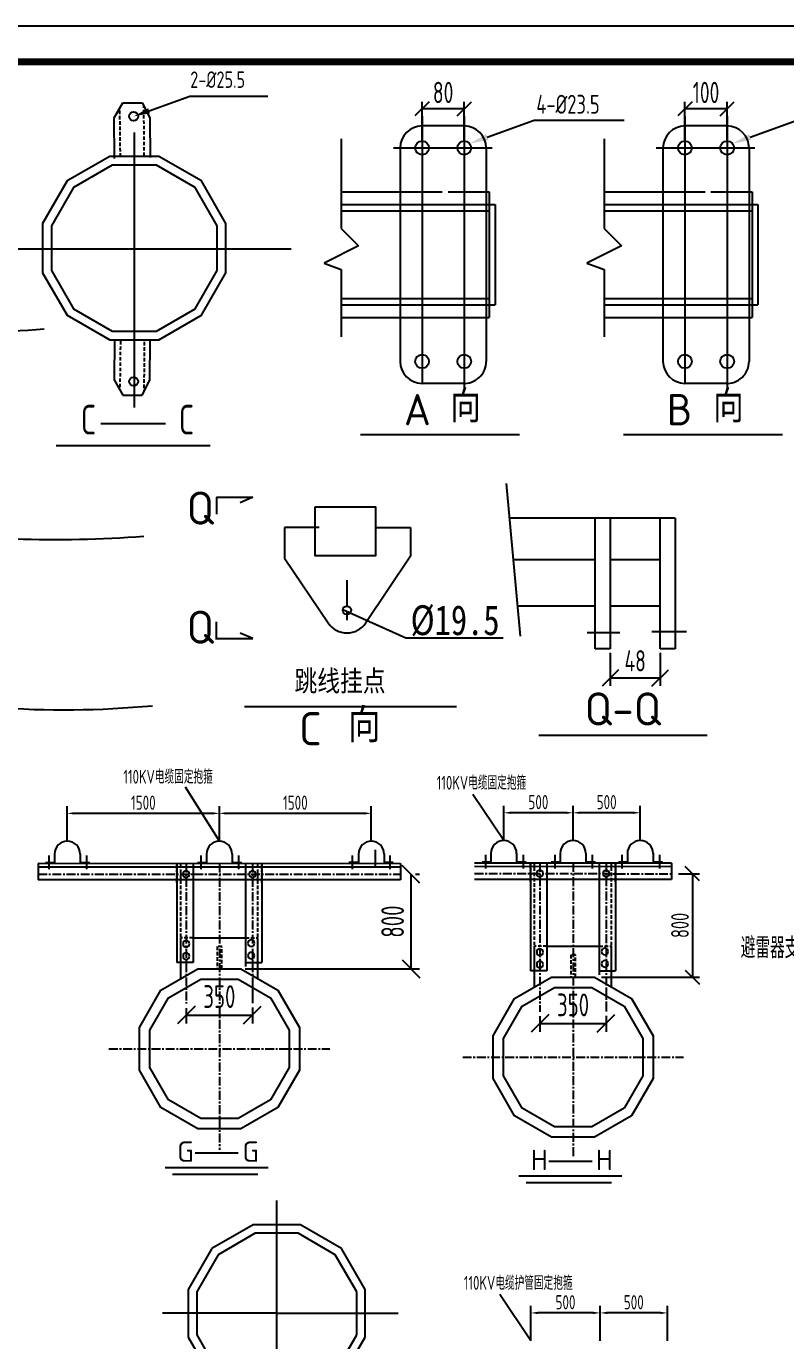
# Model space of a CAD drawing. Header units: inches. Extents: x -4449 to -2355, y -113 to 192.
# Drawn here: x -3551.4 to -3444.4, y 2 to 187.1 of the extents above; entities that cross this region are included whole.
import ezdxf
from ezdxf.enums import TextEntityAlignment as Align

# ---------------------------------------------------------------- set-up
doc = ezdxf.new("R2010")
doc.units = ezdxf.units.IN
doc.header["$MEASUREMENT"] = 0
for name, pattern in [('ACAD_ISO02W100', [15, 12, -3]), ('CENTER', [2, 1.25, -0.25, 0.25, -0.25]), ('DASHED', [0.75, 0.5, -0.25])]:
    doc.linetypes.add(name, pattern=pattern)
for name, color, linetype in [('1', 7, 'Continuous'), ('2', 1, 'CENTER'), ('3', 3, 'Continuous'), ('4', 5, 'DASHED'), ('CENTER', 1, 'CENTER'), ('DASHED', 6, 'DASHED'), ('DIM', 3, 'Continuous'), ('DRAW', 7, 'Continuous'), ('DRAW-XI', 4, 'Continuous'), ('ENT', 7, 'Continuous'), ('图框', 7, 'Continuous'), ('图签层', 7, 'Continuous'), ('尺寸标注线层', 1, 'Continuous'), ('表格层', 3, 'Continuous')]:
    doc.layers.add(name, color=color, linetype=linetype)
doc.styles.add('ACC', font='SIMPLEX', dxfattribs={"bigfont": 'ACC.SHX'})
doc.styles.add('FST', font='')
doc.styles.get("Standard").update_dxf_attribs({"font": 'tssdeng.shx', "width": 0.7, "bigfont": 'hztxt.shx'})
doc.styles.get('FST').set_extended_font_data('SimSun')
doc.dimstyles.new('dimAngleStyle', dxfattribs={"dimtxt": 2, "dimasz": 1, "dimexe": 1, "dimexo": 0, "dimgap": 0.5, "dimtad": 1, "dimdec": 4, "dimzin": 0, "dimdsep": 46, "dimtxsty": 'Standard', "dimcen": 0.09, "dimazin": 0, "dimtfac": 1, "dimtdec": 1, "dimtix": 1, "dimtmove": 0, "dimatfit": 3, "dimfxl": 1, "dimtolj": 1, "dimtzin": 0, "dimarcsym": 0})
doc.dimstyles.new('STANDARD$0', dxfattribs={"dimtxt": 2.5, "dimasz": 2, "dimexe": 1, "dimexo": 1, "dimgap": 0.5, "dimtad": 1, "dimdec": 0, "dimlfac": 100, "dimzin": 10, "dimdsep": 46, "dimlunit": 6, "dimtxsty": 'Standard', "dimblk1": 'OBLIQUE', "dimblk2": 'OBLIQUE', "dimsah": 1, "dimcen": 2.5, "dimclrd": 6, "dimclre": 6, "dimclrt": 2, "dimadec": 0, "dimazin": 0, "dimtfac": 1, "dimtdec": 0, "dimtofl": 0, "dimtmove": 0, "dimatfit": 3, "dimldrblk": 'OBLIQUE', "dimfxl": 1, "dimtolj": 1, "dimtzin": 10, "dimarcsym": 0})

# ---------------------------------------------------------------- blocks, each defined once
blk = doc.blocks.new('_OBLIQUE')
at = {"color": 0, "linetype": 'ByBlock'}
blk.add_line((-0.5, -0.5), (0.5, 0.5), dxfattribs=at)
blk = doc.blocks.new('*D43')
at = {"layer": 'Defpoints', "color": 0}
for p in [(-3458.55, 175.45), (-3458.55, 169.93), (-3452.61, 169.93)]:
    blk.add_point(p, dxfattribs=at)
at = {"layer": '表格层', "color": 6, "lineweight": -2}
for p, q in [((-3458.55, 170.93), (-3458.55, 176.45)), ((-3452.61, 170.93), (-3452.61, 176.45)), ((-3452.61, 175.45), (-3458.55, 175.45))]:
    blk.add_line(p, q, dxfattribs=at)
at = {"layer": '表格层', "color": 6, "lineweight": -2, "xscale": 2, "yscale": 2, "zscale": 2, "rotation": 180}
blk.add_blockref('_OBLIQUE', (-3458.55, 175.45), dxfattribs=at)
at = {"layer": '表格层', "color": 6, "lineweight": -2, "xscale": 2, "yscale": 2, "zscale": 2}
blk.add_blockref('_OBLIQUE', (-3452.61, 175.45), dxfattribs=at)
at = {"layer": '表格层', "color": 2, "insert": (-3455.58, 177.75), "char_height": 3, "attachment_point": 5}
blk.add_mtext('\\A1;100', dxfattribs=at)
blk = doc.blocks.new('*D44')
at = {"layer": 'Defpoints', "color": 0}
for p in [(-3495.59, 175.45), (-3495.59, 169.93), (-3489.64, 169.93)]:
    blk.add_point(p, dxfattribs=at)
at = {"layer": '表格层', "color": 6, "lineweight": -2}
for p, q in [((-3495.59, 170.93), (-3495.59, 176.45)), ((-3489.64, 170.93), (-3489.64, 176.45)), ((-3489.64, 175.45), (-3495.59, 175.45))]:
    blk.add_line(p, q, dxfattribs=at)
at = {"layer": '表格层', "color": 6, "lineweight": -2, "xscale": 2, "yscale": 2, "zscale": 2, "rotation": 180}
blk.add_blockref('_OBLIQUE', (-3495.59, 175.45), dxfattribs=at)
at = {"layer": '表格层', "color": 6, "lineweight": -2, "xscale": 2, "yscale": 2, "zscale": 2}
blk.add_blockref('_OBLIQUE', (-3489.64, 175.45), dxfattribs=at)
at = {"layer": '表格层', "color": 2, "insert": (-3492.62, 177.75), "char_height": 3, "attachment_point": 5}
blk.add_mtext('\\A1;80', dxfattribs=at)
blk = doc.blocks.new('*D52')
at = {"layer": 'Defpoints', "color": 0}
for p in [(-3497.14, 67.66), (-3497.14, 67.66), (-3521.13, 54.35)]:
    blk.add_point(p, dxfattribs=at)
at = {"layer": 'DRAW', "color": 6, "lineweight": -2}
for p, q in [((-3497.14, 54.35), (-3497.14, 67.66)), ((-3496.51, 67.66), (-3495.94, 67.66)), ((-3520.51, 54.35), (-3495.94, 54.35))]:
    blk.add_line(p, q, dxfattribs=at)
at = {"layer": 'DRAW', "color": 6, "lineweight": -2, "xscale": 2.5, "yscale": 2.5, "zscale": 2.5}
for p, rotation in [((-3497.14, 67.66), 90), ((-3497.14, 54.35), 270)]:
    blk.add_blockref('_OBLIQUE', p, dxfattribs=dict(at, rotation=rotation))
at = {"layer": 'DRAW', "color": 2, "insert": (-3499.74, 61), "char_height": 3.2, "attachment_point": 5, "rotation": 90}
blk.add_mtext('\\A1;800', dxfattribs=at)
blk = doc.blocks.new('*D53')
at = {"layer": 'Defpoints', "color": 0}
for p in [(-3524.15, 76.24), (-3524.15, 72.33), (-3502.74, 72.33)]:
    blk.add_point(p, dxfattribs=at)
at = {"layer": 'DRAW', "color": 0, "lineweight": -2}
for p, q in [((-3524.15, 72.33), (-3524.15, 77.24)), ((-3503.74, 76.24), (-3523.15, 76.24)), ((-3502.74, 72.33), (-3502.74, 77.24))]:
    blk.add_line(p, q, dxfattribs=at)
at = {"layer": 'DRAW', "color": 0}
for points in [[(-3523.15, 76.41), (-3523.15, 76.07), (-3524.15, 76.24)], [(-3503.74, 76.41), (-3503.74, 76.07), (-3502.74, 76.24)]]:
    blk.add_solid(points, dxfattribs=at)
at = {"layer": 'DRAW', "color": 0, "insert": (-3513.44, 77.74), "char_height": 2, "attachment_point": 5}
blk.add_mtext('\\A1;1500', dxfattribs=at)
blk = doc.blocks.new('*D54')
at = {"layer": 'Defpoints', "color": 0}
for p in [(-3528.81, 49.45), (-3519.49, 49.52), (-3519.49, 47.84)]:
    blk.add_point(p, dxfattribs=at)
at = {"layer": 'DRAW', "color": 6, "lineweight": -2}
for p, q in [((-3528.81, 48.82), (-3528.81, 46.64)), ((-3519.49, 48.89), (-3519.49, 46.64)), ((-3528.81, 47.84), (-3519.49, 47.84))]:
    blk.add_line(p, q, dxfattribs=at)
at = {"layer": 'DRAW', "color": 6, "lineweight": -2, "xscale": 2.5, "yscale": 2.5, "zscale": 2.5, "rotation": 180}
blk.add_blockref('_OBLIQUE', (-3528.81, 47.84), dxfattribs=at)
at = {"layer": 'DRAW', "color": 6, "lineweight": -2, "xscale": 2.5, "yscale": 2.5, "zscale": 2.5}
blk.add_blockref('_OBLIQUE', (-3519.49, 47.84), dxfattribs=at)
at = {"layer": 'DRAW', "color": 2, "insert": (-3524.15, 50.44), "char_height": 3.2, "attachment_point": 5}
blk.add_mtext('\\A1;350', dxfattribs=at)
blk = doc.blocks.new('*D55')
at = {"layer": 'Defpoints', "color": 0}
for p in [(-3545.57, 76.24), (-3545.57, 72.33), (-3524.15, 72.33)]:
    blk.add_point(p, dxfattribs=at)
at = {"layer": 'DRAW', "color": 0, "lineweight": -2}
for p, q in [((-3545.57, 72.33), (-3545.57, 77.24)), ((-3525.15, 76.24), (-3544.57, 76.24)), ((-3524.15, 72.33), (-3524.15, 77.24))]:
    blk.add_line(p, q, dxfattribs=at)
at = {"layer": 'DRAW', "color": 0}
for points in [[(-3544.57, 76.41), (-3544.57, 76.07), (-3545.57, 76.24)], [(-3525.15, 76.41), (-3525.15, 76.07), (-3524.15, 76.24)]]:
    blk.add_solid(points, dxfattribs=at)
at = {"layer": 'DRAW', "color": 0, "insert": (-3534.86, 77.74), "char_height": 2, "attachment_point": 5}
blk.add_mtext('\\A1;1500', dxfattribs=at)
blk = doc.blocks.new('*D56')
at = {"layer": 'Defpoints', "color": 0}
for p in [(-3474.32, 76.32), (-3474.32, 72.41), (-3464.85, 72.41)]:
    blk.add_point(p, dxfattribs=at)
at = {"layer": 'DRAW', "color": 0, "lineweight": -2}
for p, q in [((-3474.32, 72.41), (-3474.32, 77.32)), ((-3465.85, 76.32), (-3473.32, 76.32)), ((-3464.85, 72.41), (-3464.85, 77.32))]:
    blk.add_line(p, q, dxfattribs=at)
at = {"layer": 'DRAW', "color": 0}
for points in [[(-3473.32, 76.49), (-3473.32, 76.16), (-3474.32, 76.32)], [(-3465.85, 76.49), (-3465.85, 76.16), (-3464.85, 76.32)]]:
    blk.add_solid(points, dxfattribs=at)
at = {"layer": 'DRAW', "color": 0, "insert": (-3469.58, 77.82), "char_height": 2, "attachment_point": 5}
blk.add_mtext('\\A1;500', dxfattribs=at)
blk = doc.blocks.new('*D57')
at = {"layer": 'Defpoints', "color": 0}
for p in [(-3478.98, 48.28), (-3469.66, 48.35), (-3469.66, 46.67)]:
    blk.add_point(p, dxfattribs=at)
at = {"layer": 'DRAW', "color": 6, "lineweight": -2}
for p, q in [((-3478.98, 47.66), (-3478.98, 45.47)), ((-3478.98, 46.67), (-3469.66, 46.67)), ((-3469.66, 47.72), (-3469.66, 45.47))]:
    blk.add_line(p, q, dxfattribs=at)
at = {"layer": 'DRAW', "color": 6, "lineweight": -2, "xscale": 2.5, "yscale": 2.5, "zscale": 2.5, "rotation": 180}
blk.add_blockref('_OBLIQUE', (-3478.98, 46.67), dxfattribs=at)
at = {"layer": 'DRAW', "color": 6, "lineweight": -2, "xscale": 2.5, "yscale": 2.5, "zscale": 2.5}
blk.add_blockref('_OBLIQUE', (-3469.66, 46.67), dxfattribs=at)
at = {"layer": 'DRAW', "color": 2, "insert": (-3474.32, 49.27), "char_height": 3.2, "attachment_point": 5}
blk.add_mtext('\\A1;350', dxfattribs=at)
blk = doc.blocks.new('*D58')
at = {"layer": 'Defpoints', "color": 0}
for p in [(-3484.08, 76.32), (-3484.08, 72.41), (-3474.32, 72.41)]:
    blk.add_point(p, dxfattribs=at)
at = {"layer": 'DRAW', "color": 0, "lineweight": -2}
for p, q in [((-3484.08, 72.41), (-3484.08, 77.32)), ((-3475.32, 76.32), (-3483.08, 76.32)), ((-3474.32, 72.41), (-3474.32, 77.32))]:
    blk.add_line(p, q, dxfattribs=at)
at = {"layer": 'DRAW', "color": 0}
for points in [[(-3483.08, 76.49), (-3483.08, 76.16), (-3484.08, 76.32)], [(-3475.32, 76.49), (-3475.32, 76.16), (-3474.32, 76.32)]]:
    blk.add_solid(points, dxfattribs=at)
at = {"layer": 'DRAW', "color": 0, "insert": (-3479.2, 77.82), "char_height": 2, "attachment_point": 5}
blk.add_mtext('\\A1;500', dxfattribs=at)
blk = doc.blocks.new('*D59')
at = {"layer": 'Defpoints', "color": 0}
for p in [(-3460.45, 67.74), (-3471.3, 53.18), (-3457.5, 53.18)]:
    blk.add_point(p, dxfattribs=at)
at = {"layer": 'DRAW', "color": 6, "lineweight": -2}
for p, q in [((-3459.45, 67.74), (-3456.5, 67.74)), ((-3470.3, 53.18), (-3456.5, 53.18))]:
    blk.add_line(p, q, dxfattribs=at)
at = {"layer": 'DRAW', "color": 6, "linetype": 'ByBlock', "lineweight": -2}
blk.add_line((-3457.5, 67.74), (-3457.5, 53.18), dxfattribs=at)
at = {"layer": 'DRAW', "color": 6, "lineweight": -2, "xscale": 2, "yscale": 2, "zscale": 2}
for p, rotation in [((-3457.5, 67.74), 90), ((-3457.5, 53.18), 270)]:
    blk.add_blockref('_OBLIQUE', p, dxfattribs=dict(at, rotation=rotation))
at = {"layer": 'DRAW', "color": 2, "insert": (-3459.25, 60.46), "char_height": 2.5, "attachment_point": 5, "rotation": 90}
blk.add_mtext('\\A1;800', dxfattribs=at)
blk = doc.blocks.new('*D60')
at = {"layer": 'Defpoints', "color": 0}
for p in [(-3470.5, 5.9), (-3470.5, 1.99), (-3461.03, 1.99)]:
    blk.add_point(p, dxfattribs=at)
at = {"layer": 'DRAW', "color": 0, "lineweight": -2}
for p, q in [((-3470.5, 1.99), (-3470.5, 6.9)), ((-3462.03, 5.9), (-3469.5, 5.9)), ((-3461.03, 1.99), (-3461.03, 6.9))]:
    blk.add_line(p, q, dxfattribs=at)
at = {"layer": 'DRAW', "color": 0}
for points in [[(-3469.5, 6.07), (-3469.5, 5.73), (-3470.5, 5.9)], [(-3462.03, 6.07), (-3462.03, 5.73), (-3461.03, 5.9)]]:
    blk.add_solid(points, dxfattribs=at)
at = {"layer": 'DRAW', "color": 0, "insert": (-3465.76, 7.4), "char_height": 2, "attachment_point": 5}
blk.add_mtext('\\A1;500', dxfattribs=at)
blk = doc.blocks.new('*D62')
at = {"layer": 'Defpoints', "color": 0}
for p in [(-3480.26, 5.9), (-3480.26, 1.99), (-3470.5, 1.99)]:
    blk.add_point(p, dxfattribs=at)
at = {"layer": 'DRAW', "color": 0, "lineweight": -2}
for p, q in [((-3480.26, 1.99), (-3480.26, 6.9)), ((-3471.5, 5.9), (-3479.26, 5.9)), ((-3470.5, 1.99), (-3470.5, 6.9))]:
    blk.add_line(p, q, dxfattribs=at)
at = {"layer": 'DRAW', "color": 0}
for points in [[(-3479.26, 6.07), (-3479.26, 5.73), (-3480.26, 5.9)], [(-3471.5, 6.07), (-3471.5, 5.73), (-3470.5, 5.9)]]:
    blk.add_solid(points, dxfattribs=at)
at = {"layer": 'DRAW', "color": 0, "insert": (-3475.38, 7.4), "char_height": 2, "attachment_point": 5}
blk.add_mtext('\\A1;500', dxfattribs=at)

msp = doc.modelspace()

# ---------------------------------------------------------------- linework, layer by layer
at = {"linetype": 'Continuous'}
msp.add_line((-3520.6123004, 91.2693614), (-3490.7374029, 91.2693614), dxfattribs=at)
at = {"color": 3}
for points in [[(-3527.1714173, 31.8062068), (-3532.4026042, 34.826434), (-3535.4228314, 40.0576209), (-3535.4228314, 46.0980752), (-3532.4026042, 51.3292622), (-3527.1714173, 54.3494894), (-3521.1309629, 54.3494894), (-3515.899776, 51.3292622), (-3512.8795488, 46.0980752), (-3512.8795488, 40.0576209), (-3515.899776, 34.826434), (-3521.1309629, 31.8062068)], [(-3526.7811863, 33.2625688), (-3531.3364732, 35.892565), (-3533.9664694, 40.4478519), (-3533.9664694, 45.7078442), (-3531.3364732, 50.2631312), (-3526.7811863, 52.8931273), (-3521.521194, 52.8931273), (-3516.965907, 50.2631312), (-3514.3359109, 45.7078442), (-3514.3359109, 40.4478519), (-3516.965907, 35.892565), (-3521.521194, 33.2625688)], [(-3477.3380602, 30.6368322), (-3482.5692472, 33.6570594), (-3485.5894744, 38.8882463), (-3485.5894744, 44.9287007), (-3482.5692472, 50.1598876), (-3477.3380602, 53.1801148), (-3471.2976059, 53.1801148), (-3466.066419, 50.1598876), (-3463.0461918, 44.9287007), (-3463.0461918, 38.8882463), (-3466.066419, 33.6570594), (-3471.2976059, 30.6368322)], [(-3476.9478292, 32.0931942), (-3481.5031162, 34.7231904), (-3484.1331123, 39.2784773), (-3484.1331123, 44.5384696), (-3481.5031162, 49.0937566), (-3476.9478292, 51.7237527), (-3471.6878369, 51.7237527), (-3467.13255, 49.0937566), (-3464.5025538, 44.5384696), (-3464.5025538, 39.2784773), (-3467.13255, 34.7231904), (-3471.6878369, 32.0931942)]]:
    msp.add_lwpolyline(points, close=True, dxfattribs=at)
at = {"layer": '1'}
for p, q in [((-3538.9507179, 174.1596503), (-3537.7479653, 176.2939878)), ((-3537.7479653, 176.2939878), (-3535.0299497, 176.3019608)), ((-3535.0299497, 176.3019608), (-3533.9328424, 174.1743697)), ((-3538.931584, 168.4560399), (-3538.9507179, 174.1596503)), ((-3533.9328424, 174.1743697), (-3533.914102, 168.5880584)), ((-3538.931584, 142.9692136), (-3538.9507179, 137.2656032)), ((-3533.9328424, 137.2508838), (-3533.914102, 142.8371951)), ((-3538.9507179, 137.2656032), (-3537.7479653, 135.1312657)), ((-3535.0299497, 135.1232927), (-3533.9328424, 137.2508838)), ((-3537.7479653, 135.1312657), (-3535.0299497, 135.1232927))]:
    msp.add_line(p, q, dxfattribs=at)
for centre in [(-3536.233316, 174.3768402), (-3536.233316, 137.0484132)]:
    msp.add_circle(centre, 0.6272368, dxfattribs=at)
at = {"layer": '2'}
for p, q in [((-3528.8108944, 69.1512581), (-3528.8108944, 49.4497241)), ((-3524.1511901, 69.1496629), (-3524.1511901, 28.8831324)), ((-3519.4914858, 69.1480676), (-3519.4914858, 49.5168732)), ((-3478.9775374, 69.2385069), (-3478.9775374, 48.2803495)), ((-3474.3178331, 69.2362414), (-3474.3178331, 27.7137578)), ((-3469.6581288, 69.233976), (-3469.6581288, 48.3474987)), ((-3549.6782263, 67.6765851), (-3498.6241539, 67.6552838)), ((-3488.1899762, 67.7563058), (-3460.4456911, 67.7447301)), ((-3519.4914858, 52.8799124), (-3519.4914858, 49.5017451)), ((-3469.6581288, 51.7105378), (-3469.6581288, 48.3323706)), ((-3539.6990552, 43.0778481), (-3508.603325, 43.0778481)), ((-3489.8656982, 41.9084735), (-3458.7699679, 41.9084735))]:
    msp.add_line(p, q, dxfattribs=at)
at = {"layer": '4'}
for p, q in [((-3534.7512385, 168.8097385), (-3534.7740645, 175.8456557)), ((-3538.0900506, 168.684176), (-3538.1630535, 175.2466755)), ((-3538.0900506, 142.7410775), (-3538.1630535, 136.178578)), ((-3534.7512385, 142.615515), (-3534.7740645, 135.5795978))]:
    msp.add_line(p, q, dxfattribs=at)
at = {"layer": 'CENTER', "color": 1, "ltscale": 4}
for p, q in [((-3486.6656676, 70.3893487), (-3486.6656676, 68.4917514)), ((-3486.6656676, 70.3766063), (-3486.6656676, 68.479009)), ((-3481.3637221, 70.3893487), (-3481.3637221, 68.4917514)), ((-3481.3637221, 70.3766063), (-3481.3637221, 68.479009)), ((-3476.9062579, 70.3893487), (-3476.9062579, 68.4917514)), ((-3476.9062579, 70.3766063), (-3476.9062579, 68.479009)), ((-3471.6043123, 70.3893487), (-3471.6043123, 68.4917514)), ((-3471.6043123, 70.3766063), (-3471.6043123, 68.479009)), ((-3467.4375391, 70.3893487), (-3467.4375391, 68.4917514)), ((-3467.4375391, 70.3766063), (-3467.4375391, 68.479009)), ((-3462.1355935, 70.3893487), (-3462.1355935, 68.4917514)), ((-3462.1355935, 70.3766063), (-3462.1355935, 68.479009)), ((-3548.1539177, 70.3047652), (-3548.1539177, 68.4071679)), ((-3548.1539177, 70.2920228), (-3548.1539177, 68.3944255)), ((-3542.8519722, 70.3047652), (-3542.8519722, 68.4071679)), ((-3542.8519722, 70.2920228), (-3542.8519722, 68.3944255)), ((-3526.7396149, 70.3047652), (-3526.7396149, 68.4071679)), ((-3526.7396149, 70.2920228), (-3526.7396149, 68.3944255)), ((-3521.4376694, 70.3047652), (-3521.4376694, 68.4071679)), ((-3521.4376694, 70.2920228), (-3521.4376694, 68.3944255)), ((-3505.450408, 70.3047652), (-3505.450408, 68.4071679)), ((-3505.450408, 70.2920228), (-3505.450408, 68.3944255)), ((-3500.1484625, 70.3047652), (-3500.1484625, 68.4071679)), ((-3500.1484625, 70.2920228), (-3500.1484625, 68.3944255))]:
    msp.add_line(p, q, dxfattribs=at)
at = {"layer": 'DASHED', "linetype": 'ByBlock'}
for p, q in [((-3498.6241539, 68.6413198), (-3549.6782263, 68.6661419)), ((-3460.4456918, 68.7315699), (-3488.1899762, 68.7450589))]:
    msp.add_line(p, q, dxfattribs=at)
at = {"layer": 'DASHED', "ltscale": 0.5}
for p, q in [((-3530.1321334, 66.4941144), (-3530.1321334, 69.1596272)), ((-3527.8372266, 69.1596272), (-3527.8372266, 66.4941144)), ((-3520.4651536, 69.1596272), (-3520.4651536, 66.4941144)), ((-3518.1702468, 66.4941144), (-3518.1702468, 69.1596272)), ((-3480.2987763, 66.5786979), (-3480.2987763, 69.2442108)), ((-3478.0038696, 69.2442108), (-3478.0038696, 66.5786979)), ((-3470.6317966, 69.2442108), (-3470.6317966, 66.5786979)), ((-3468.3368898, 66.5786979), (-3468.3368898, 69.2442108))]:
    msp.add_line(p, q, dxfattribs=at)
at = {"layer": 'DASHED'}
for p, q in [((-3529.5904475, 53.5790987), (-3529.5904475, 69.151525)), ((-3518.7119327, 53.5790987), (-3518.7119327, 69.1478007)), ((-3479.7570904, 52.4097241), (-3479.7570904, 69.2388859)), ((-3468.8785757, 52.4097241), (-3468.8785757, 69.233597)), ((-3529.5904475, 54.6748019), (-3529.5904475, 58.6956211)), ((-3527.8372266, 58.6956211), (-3529.5904475, 58.6956211)), ((-3520.4651536, 58.6956211), (-3518.7119327, 58.6956211)), ((-3518.7119327, 54.6748019), (-3518.7119327, 58.6956211)), ((-3479.7570904, 53.5054273), (-3479.7570904, 57.5262466)), ((-3478.0038696, 57.5262466), (-3479.7570904, 57.5262466)), ((-3470.6317966, 57.5262466), (-3468.8785757, 57.5262466)), ((-3468.8785757, 53.5054273), (-3468.8785757, 57.5262466))]:
    msp.add_line(p, q, dxfattribs=at)
for points in [[(-3524.4803362, 54.3494894), (-3523.822044, 54.3494894), (-3523.822044, 57.483872), (-3524.4803362, 57.483872)], [(-3474.6469792, 53.1801148), (-3473.988687, 53.1801148), (-3473.988687, 56.3144974), (-3474.6469792, 56.3144974)]]:
    msp.add_lwpolyline(points, close=True, dxfattribs=at)
at = {"layer": 'Defpoints', "color": 0, "linetype": 'ByBlock'}
msp.add_point((-3506.1841292, 102.4864991), dxfattribs=at)
msp.add_point((-3506.1841292, 102.4864991), dxfattribs=at)
at = {"layer": 'DIM'}
for p, q in [((-3530.1321334, 69.1517105), (-3530.1321334, 55.2577043)), ((-3518.1702468, 69.1476153), (-3518.1702468, 55.2577043)), ((-3480.2987763, 69.2391492), (-3480.2987763, 54.0883297)), ((-3468.3368898, 69.2333337), (-3468.3368898, 54.0883297)), ((-3527.8372266, 58.6956211), (-3520.4651536, 58.6956211)), ((-3478.0038696, 57.5262466), (-3470.6317966, 57.5262466)), ((-3527.8372266, 55.2577043), (-3530.1321334, 55.2577043)), ((-3529.5904475, 52.9528616), (-3529.5904475, 54.6748019)), ((-3520.4651536, 55.2577043), (-3518.1702468, 55.2577043)), ((-3518.7119327, 52.9528616), (-3518.7119327, 54.6748019)), ((-3478.0038696, 54.0883297), (-3480.2987763, 54.0883297)), ((-3470.6317966, 54.0883297), (-3468.3368898, 54.0883297)), ((-3479.7570904, 51.783487), (-3479.7570904, 53.5054273)), ((-3468.8785757, 51.783487), (-3468.8785757, 53.5054273))]:
    msp.add_line(p, q, dxfattribs=at)
at = {"layer": 'DRAW', "color": 3}
for p, q in [((-3534.0563884, 175.1640517), (-3528.2912081, 177.2357923)), ((-3528.2912081, 177.2357923), (-3517.3327035, 177.2357923))]:
    msp.add_line(p, q, dxfattribs=at)
at = {"layer": 'DRAW'}
for p, q in [((-3547.1508107, 128.0522176), (-3525.4395926, 128.0522176)), ((-3483.7355013, 122.6878184), (-3481.7661362, 101.1895164)), ((-3524.5582723, 120.7585778), (-3519.4240389, 120.7585778)), ((-3524.5582723, 120.7585778), (-3524.5582723, 118.3856965)), ((-3519.4240389, 120.7585778), (-3521.2200203, 119.981275)), ((-3474.1645754, 117.8055376), (-3483.288257, 117.8055376)), ((-3459.9087321, 117.8055376), (-3474.1645754, 117.8055376)), ((-3471.2163407, 99.426458), (-3471.2163407, 117.8055376)), ((-3469.0700234, 117.8055376), (-3469.0700234, 99.426458)), ((-3462.0550494, 99.426458), (-3462.0550494, 117.8055376)), ((-3459.9087321, 117.8055376), (-3459.9087321, 99.426458)), ((-3514.9489622, 116.4868241), (-3514.9489622, 112.1578372)), ((-3510.086624, 116.4868241), (-3514.9489622, 116.4868241)), ((-3502.266907, 116.4868241), (-3497.2189357, 116.4868241)), ((-3497.2189357, 116.4868241), (-3497.2189357, 112.4641157)), ((-3514.9489622, 112.1875379), (-3508.8250315, 103.0633939)), ((-3497.2189357, 112.4641157), (-3503.5284996, 103.0633939)), ((-3471.2163407, 111.9386674), (-3482.7508187, 111.9386674)), ((-3462.0550494, 111.9386674), (-3469.0700234, 111.9386674)), ((-3506.761184, 104.9531708), (-3497.8687568, 100.967286)), ((-3471.2163407, 105.428608), (-3482.1544608, 105.428608)), ((-3462.0550494, 105.428608), (-3469.0700234, 105.428608)), ((-3524.5582723, 100.6971054), (-3524.5582723, 103.2113427)), ((-3463.2122815, 101.8484506), (-3458.3416868, 101.8484506)), ((-3524.475123, 100.8384615), (-3519.4240389, 100.8384615)), ((-3519.4240389, 100.8384615), (-3521.2200203, 101.6157642)), ((-3497.8687568, 100.967286), (-3484.1444263, 100.967286)), ((-3472.3061053, 101.6944135), (-3467.7437799, 101.6944135)), ((-3469.0700234, 99.426458), (-3471.2163407, 99.426458)), ((-3459.9087321, 99.426458), (-3462.0550494, 99.426458)), ((-3479.1468977, 87.2411901), (-3455.441799, 87.2411901)), ((-3524.1511909, 72.3258062), (-3528.9375218, 79.9104359)), ((-3484.0772437, 72.4103898), (-3488.4405519, 78.9061578)), ((-3547.3759419, 70.5281005), (-3547.3759419, 69.3432242)), ((-3547.3759419, 70.5153581), (-3547.3759419, 69.3304818)), ((-3543.7550456, 70.5281005), (-3543.7550456, 69.3432242)), ((-3543.7550456, 70.5153581), (-3543.7550456, 69.3304818)), ((-3525.9616391, 70.5281005), (-3525.9616391, 69.3432242)), ((-3525.9616391, 70.5153581), (-3525.9616391, 69.3304818)), ((-3522.3407428, 70.5281005), (-3522.3407428, 69.3432242)), ((-3522.3407428, 70.5153581), (-3522.3407428, 69.3304818)), ((-3504.5473346, 70.5281005), (-3504.5473346, 69.3432242)), ((-3504.5473346, 70.5153581), (-3504.5473346, 69.3304818)), ((-3502.2126108, 71.1250731), (-3502.2126108, 68.8301661)), ((-3500.9264383, 70.5281005), (-3500.9264383, 69.3432242)), ((-3500.9264383, 70.5153581), (-3500.9264383, 69.3304818)), ((-3485.8876918, 70.612684), (-3485.8876918, 69.4278077)), ((-3485.8876918, 70.5999416), (-3485.8876918, 69.4150653)), ((-3482.2667955, 70.612684), (-3482.2667955, 69.4278077)), ((-3482.2667955, 70.5999416), (-3482.2667955, 69.4150653)), ((-3476.128282, 70.612684), (-3476.128282, 69.4278077)), ((-3476.128282, 70.5999416), (-3476.128282, 69.4150653)), ((-3472.5073858, 70.612684), (-3472.5073858, 69.4278077)), ((-3472.5073858, 70.5999416), (-3472.5073858, 69.4150653)), ((-3466.6595632, 70.612684), (-3466.6595632, 69.4278077)), ((-3466.6595632, 70.5999416), (-3466.6595632, 69.4150653)), ((-3463.038667, 70.612684), (-3463.038667, 69.4278077)), ((-3463.038667, 70.5999416), (-3463.038667, 69.4150653)), ((-3498.6241539, 69.1409236), (-3549.6782263, 69.1584022)), ((-3549.6782263, 69.1584022), (-3549.6782263, 66.8634953)), ((-3548.6297025, 69.3304818), (-3547.3759419, 69.3304818)), ((-3543.7550456, 69.3304818), (-3542.4066205, 69.3304818)), ((-3527.8372266, 69.1509248), (-3527.8372266, 55.2577043)), ((-3527.2153997, 69.3304818), (-3525.9616391, 69.3304818)), ((-3522.3407428, 69.3304818), (-3520.9923176, 69.3304818)), ((-3520.4651536, 69.1484009), (-3520.4651536, 54.6748019)), ((-3504.5473346, 69.3304818), (-3505.8957598, 69.3304818)), ((-3499.6726777, 69.3304818), (-3500.9264383, 69.3304818)), ((-3498.6241539, 69.1584022), (-3498.6241539, 66.8634953)), ((-3460.4456922, 69.2294972), (-3488.1899762, 69.2429857)), ((-3487.1414524, 69.4150653), (-3485.8876918, 69.4150653)), ((-3482.2667955, 69.4150653), (-3480.9183704, 69.4150653)), ((-3478.0038696, 69.2380335), (-3478.0038696, 54.0883297)), ((-3477.3820426, 69.4150653), (-3476.128282, 69.4150653)), ((-3472.5073858, 69.4150653), (-3471.1589606, 69.4150653)), ((-3470.6317966, 69.2344494), (-3470.6317966, 53.5054273)), ((-3467.9133238, 69.4150653), (-3466.6595632, 69.4150653)), ((-3463.038667, 69.4150653), (-3461.6902418, 69.4150653)), ((-3460.4456922, 69.2294972), (-3460.4456905, 66.9345897)), ((-3498.6241539, 66.8634953), (-3549.6782263, 66.8691618)), ((-3460.4456905, 66.9345897), (-3488.1899762, 66.9480788)), ((-3531.7675985, 26.3797495), (-3517.2665994, 26.3797495)), ((-3481.9342415, 25.2103749), (-3467.4332424, 25.2103749)), ((-3480.2573125, 1.9855002), (-3484.6206208, 8.4812683))]:
    msp.add_line(p, q, dxfattribs=at)
at = {"layer": 'DRAW', "color": 6}
for p, q in [((-3469.0700234, 98.843258), (-3469.0700234, 94.1776473)), ((-3462.0550494, 98.843258), (-3462.0550494, 94.1776473)), ((-3462.0550494, 95.2973913), (-3469.0700234, 95.2973913))]:
    msp.add_line(p, q, dxfattribs=at)
at = {"layer": 'DRAW'}
for points in [[(-3523.2142682, 159.2912715), (-3526.6747838, 165.2850603), (-3532.6685726, 168.7455759), (-3539.5896038, 168.7455759), (-3545.5833926, 165.2850603), (-3549.0439081, 159.2912715), (-3549.0439081, 152.3702404), (-3545.5833926, 146.3764516), (-3539.5896038, 142.915936), (-3532.6685726, 142.915936), (-3526.6747838, 146.3764516), (-3523.2142682, 152.3702404)], [(-3524.4462682, 158.9611581), (-3527.5766704, 164.3831737), (-3532.998686, 167.5135759), (-3539.2594904, 167.5135759), (-3544.681506, 164.3831737), (-3547.8119081, 158.9611581), (-3547.8119081, 152.7003538), (-3544.681506, 147.2783382), (-3539.2594904, 144.147936), (-3532.998686, 144.147936), (-3527.5766704, 147.2783382), (-3524.4462682, 152.7003538)], [(-3510.6524178, 119.4098141), (-3502.126867, 119.4098141), (-3502.126867, 112.5059835), (-3510.6524178, 112.5059835)]]:
    msp.add_lwpolyline(points, close=True, dxfattribs=at)
at = {"layer": 'DRAW', "color": 2}
for centre, radius, start, end in [((-3561.3583154, 308.5232623), 164.5451565, 261.698498328, 274.360656512), ((-3547.2905481, 279.3399506), 164.5451565, 261.698498328, 274.360656512), ((-3546.0961496, 226.4508958), 135.6308655, 256.456347904, 275.296406874)]:
    msp.add_arc(centre, radius, start, end, dxfattribs=at)
at = {"layer": 'DRAW'}
for centre, radius, start, end in [((-3506.1767655, 104.8408535), 3.1894631, 213.868669299, 326.131330701), ((-3545.5654938, 70.5153581), 1.8104481, 0, 180), ((-3524.1511909, 70.5153581), 1.8104481, 0, 180), ((-3502.7368865, 70.5153581), 1.8104481, 0, 180), ((-3484.0772437, 70.5999416), 1.8104481, 0, 180), ((-3474.3178339, 70.5999416), 1.8104481, 0, 180), ((-3464.8491151, 70.5999416), 1.8104481, 0, 180), ((-3528.8108944, 67.6732039), 0.4589112, 0, 180), ((-3528.8108944, 67.6732039), 0.4589112, 180, 0), ((-3519.4914858, 67.6732039), 0.4589112, 0, 180), ((-3519.4914858, 67.6732039), 0.4589112, 180, 0), ((-3478.9775374, 67.7577874), 0.4589112, 0, 180), ((-3478.9775374, 67.7577874), 0.4589112, 180, 0), ((-3469.6581288, 67.7577874), 0.4589112, 0, 180), ((-3469.6581288, 67.7577874), 0.4589112, 180, 0), ((-3528.8108944, 57.8740134), 0.4589112, 0, 180), ((-3528.8108944, 57.8740134), 0.4589112, 180, 0), ((-3519.662963, 57.9632009), 0.4589112, 0, 180), ((-3519.662963, 57.9632009), 0.4589112, 180, 0), ((-3528.8108944, 56.121728), 0.4589112, 0, 180), ((-3528.8108944, 56.121728), 0.4589112, 180, 0), ((-3519.662963, 56.2109156), 0.4589112, 0, 180), ((-3519.662963, 56.2109156), 0.4589112, 180, 0), ((-3478.9775374, 56.7046388), 0.4589112, 0, 180), ((-3478.9775374, 56.7046388), 0.4589112, 180, 0), ((-3469.829606, 56.7938264), 0.4589112, 0, 180), ((-3469.829606, 56.7938264), 0.4589112, 180, 0), ((-3478.9775374, 54.9523535), 0.4589112, 0, 180), ((-3478.9775374, 54.9523535), 0.4589112, 180, 0), ((-3469.829606, 55.041541), 0.4589112, 0, 180), ((-3469.829606, 55.041541), 0.4589112, 180, 0)]:
    msp.add_arc(centre, radius, start, end, dxfattribs=at)
at = {"layer": 'DRAW', "color": 3}
msp.add_solid([(-3533.9251864, 174.8012305), (-3534.1875903, 175.526873), (-3536.233316, 174.3768402)], dxfattribs=at)
at = {"layer": 'DRAW-XI'}
for p, q in [((-3540.8438425, 131.1502946), (-3531.7425143, 131.1502946)), ((-3527.5551522, 28.4489661), (-3521.476343, 28.4489661)), ((-3477.7217951, 27.2795915), (-3471.642986, 27.2795915)), ((-3530.7466229, 25.4263804), (-3518.7260666, 25.4263804)), ((-3480.9132659, 24.2570059), (-3468.8927096, 24.2570059))]:
    msp.add_line(p, q, dxfattribs=at)
at = {"layer": 'ENT', "linetype": 'ACAD_ISO02W100', "ltscale": 0.3}
msp.add_line((-3506.1767655, 109.0882727), (-3506.1767655, 103.4317981), dxfattribs=at)
at = {"layer": 'ENT'}
msp.add_circle((-3506.1767655, 104.8408535), 0.5951135, dxfattribs=at)
msp.add_circle((-3506.1767655, 104.8408535), 0.5951135, dxfattribs=at)
at = {"layer": '图框'}
msp.add_lwpolyline([(-3287.2800292, 187.0642746), (-3707.2800292, 187.0642746), (-3707.2800292, -109.9357254), (-3287.2800292, -109.9357254)], close=True, dxfattribs=at)
at = {"layer": '图框', "const_width": 1}
msp.add_lwpolyline([(-3682.1628405, -104.9357254), (-3292.1628405, -104.9357254), (-3292.1628405, 182.0642746), (-3682.1628405, 182.0642746)], close=True, dxfattribs=at)
at = {"layer": '图签层'}
msp.add_line((-3682.2800292, 182.0642746), (-3292.2800292, 182.0642746), dxfattribs=at)
at = {"layer": '尺寸标注线层'}
for p, q in [((-3536.1290882, 172.0889322), (-3536.1290882, 133.4093353)), ((-3554.7738288, 155.7126267), (-3514.0356805, 155.7126267))]:
    msp.add_line(p, q, dxfattribs=at)
at = {"layer": '表格层', "color": 7}
for p, q in [((-3495.5917259, 174.4303787), (-3495.5917259, 136.7882014)), ((-3489.643827, 174.4303787), (-3489.643827, 136.7882014)), ((-3458.5549605, 174.4303787), (-3458.5549605, 136.7882014)), ((-3452.6070616, 174.4303787), (-3452.6070616, 136.7882014)), ((-3489.643827, 173.0267532), (-3495.5917259, 173.0267532)), ((-3486.3996396, 171.4528763), (-3479.7958877, 173.8259609)), ((-3479.7958877, 173.8259609), (-3467.1282124, 173.8259609)), ((-3452.6070616, 173.0267532), (-3458.5549605, 173.0267532)), ((-3449.3628742, 171.4528763), (-3442.7591223, 173.8259609)), ((-3506.9661973, 171.222503), (-3506.9661973, 158.5983951)), ((-3469.9294319, 171.222503), (-3469.9294319, 158.5983951)), ((-3499.6292939, 169.9332182), (-3491.6778836, 169.9332182)), ((-3498.6852608, 169.9332182), (-3498.6852608, 139.8817363)), ((-3493.6813949, 169.9332182), (-3485.7299847, 169.9332182)), ((-3486.5502921, 169.9332182), (-3486.5502921, 139.8817363)), ((-3462.5925285, 169.9332182), (-3454.6411182, 169.9332182)), ((-3461.6484954, 169.9332182), (-3461.6484954, 139.8817363)), ((-3456.6446296, 169.9332182), (-3448.6932193, 169.9332182)), ((-3449.5135267, 169.9332182), (-3449.5135267, 139.8817363)), ((-3506.9661973, 163.7461484), (-3492.7373619, 163.7461484)), ((-3491.9293884, 163.7461484), (-3486.5502921, 163.7461484)), ((-3486.5502921, 163.7461484), (-3486.1144086, 163.7461484)), ((-3486.1144086, 163.7461484), (-3486.1144086, 146.0688061)), ((-3469.9294319, 163.7461484), (-3455.7005965, 163.7461484)), ((-3454.892623, 163.7461484), (-3449.5135267, 163.7461484)), ((-3449.5135267, 163.7461484), (-3449.0776433, 163.7461484)), ((-3449.0776433, 163.7461484), (-3449.0776433, 146.0688061)), ((-3506.9661973, 161.9784142), (-3486.1144086, 161.9784142)), ((-3506.9661973, 161.0945471), (-3486.1144086, 161.0945471)), ((-3486.1144086, 161.9784142), (-3485.3024758, 161.9784142)), ((-3485.3024758, 161.9784142), (-3485.3024758, 147.8365403)), ((-3469.9294319, 161.9784142), (-3449.0776433, 161.9784142)), ((-3469.9294319, 161.0945471), (-3449.0776433, 161.0945471)), ((-3449.0776433, 161.9784142), (-3448.2657104, 161.9784142)), ((-3448.2657104, 161.9784142), (-3448.2657104, 147.8365403)), ((-3506.9661973, 158.5983951), (-3504.5283439, 156.1621639)), ((-3469.9294319, 158.5983951), (-3467.4915785, 156.1621639)), ((-3504.5283439, 156.1621639), (-3509.4040507, 153.7259325)), ((-3467.4915785, 156.1621639), (-3472.3672853, 153.7259325)), ((-3509.4040507, 153.7259325), (-3506.9661973, 152.8400302)), ((-3472.3672853, 153.7259325), (-3469.9294319, 152.8400302)), ((-3506.9661973, 152.8400302), (-3506.9661973, 143.3165803)), ((-3469.9294319, 152.8400302), (-3469.9294319, 143.3165803)), ((-3506.9661973, 148.7204074), (-3486.1144086, 148.7204074)), ((-3469.9294319, 148.7204074), (-3449.0776433, 148.7204074)), ((-3506.9661973, 147.8365403), (-3486.1144086, 147.8365403)), ((-3486.1144086, 147.8365403), (-3485.3024758, 147.8365403)), ((-3469.9294319, 147.8365403), (-3449.0776433, 147.8365403)), ((-3449.0776433, 147.8365403), (-3448.2657104, 147.8365403)), ((-3506.9661973, 146.0688061), (-3492.7373619, 146.0688061)), ((-3492.7373619, 146.0688061), (-3486.5502921, 146.0688061)), ((-3486.5502921, 146.0688061), (-3486.1144086, 146.0688061)), ((-3469.9294319, 146.0688061), (-3455.7005965, 146.0688061)), ((-3455.7005965, 146.0688061), (-3449.5135267, 146.0688061)), ((-3449.5135267, 146.0688061), (-3449.0776433, 146.0688061)), ((-3489.643827, 136.7882014), (-3495.5917259, 136.7882014)), ((-3489.643827, 136.7882014), (-3489.643827, 135.9122509)), ((-3452.6070616, 136.7882014), (-3458.5549605, 136.7882014)), ((-3452.6070616, 136.7882014), (-3452.6070616, 135.9122509)), ((-3504.2492619, 129.5844891), (-3481.8428221, 129.5844891)), ((-3467.2124965, 129.5844891), (-3444.8060567, 129.5844891)), ((-3516.0669939, -8.9977875), (-3516.0669939, 21.7504967)), ((-3519.405124, 18.3007965), (-3525.1869351, 14.9626664)), ((-3519.0866855, 17.1123677), (-3524.3169449, 14.0926761)), ((-3512.7288637, 18.3007965), (-3519.405124, 18.3007965)), ((-3513.0473022, 17.1123677), (-3519.0866855, 17.1123677)), ((-3507.8170429, 14.0926761), (-3513.0473022, 17.1123677)), ((-3506.9470526, 14.9626664), (-3512.7288637, 18.3007965)), ((-3525.1869351, 14.9626664), (-3528.5250653, 9.1808553)), ((-3503.6089224, 9.1808553), (-3506.9470526, 14.9626664)), ((-3524.3169449, 14.0926761), (-3527.3366365, 8.8624167)), ((-3504.7973512, 8.8624167), (-3507.8170429, 14.0926761)), ((-3528.5250653, 9.1808553), (-3528.5250653, 2.5045949)), ((-3527.3366365, 8.8624167), (-3527.3366365, 2.8230335)), ((-3504.7973512, 2.8230335), (-3504.7973512, 8.8624167)), ((-3503.6089224, 2.5045949), (-3503.6089224, 9.1808553)), ((-3516.0669939, 5.8427251), (-3532.1662472, 5.8427251)), ((-3516.0669939, 5.8427251), (-3498.972844, 5.8427251)), ((-3528.5250653, 2.5045949), (-3525.1869351, -3.2772161)), ((-3527.3366365, 2.8230335), (-3524.3169449, -2.4072259)), ((-3507.8170429, -2.4072259), (-3504.7973512, 2.8230335)), ((-3506.9470526, -3.2772161), (-3503.6089224, 2.5045949))]:
    msp.add_line(p, q, dxfattribs=at)
for centre in [(-3495.5917259, 169.9332182), (-3489.643827, 169.9332182), (-3458.5549605, 169.9332182), (-3452.6070616, 169.9332182), (-3495.5917259, 139.8817363), (-3489.643827, 139.8817363), (-3458.5549605, 139.8817363), (-3452.6070616, 139.8817363)]:
    msp.add_circle(centre, 0.9722538, dxfattribs=at)
for centre, start, end in [((-3495.5917259, 169.9332182), 90, 180), ((-3489.643827, 169.9332182), 0, 90), ((-3458.5549605, 169.9332182), 90, 180), ((-3452.6070616, 169.9332182), 0, 90), ((-3495.5917259, 139.8817363), 180, 270), ((-3489.643827, 139.8817363), 265.7111067, 0), ((-3458.5549605, 139.8817363), 180, 270), ((-3452.6070616, 139.8817363), 265.7111067, 0)]:
    msp.add_arc(centre, 3.0935349, start, end, dxfattribs=at)
for points in [[(-3486.2493538, 171.037281), (-3486.5499254, 171.8684716), (-3488.8932113, 170.5511613)], [(-3449.2125884, 171.037281), (-3449.5131601, 171.8684716), (-3451.8564459, 170.5511613)]]:
    msp.add_solid(points, dxfattribs=at)

# ---------------------------------------------------------------- block references
at = {"layer": 'DRAW', "color": 6, "xscale": 2.332799999996496, "yscale": 2.332799999996496, "zscale": 2.3328, "rotation": 180}
msp.add_blockref('_OBLIQUE', (-3469.0700234, 95.2973913), dxfattribs=at)
at = {"layer": 'DRAW', "color": 6, "xscale": 2.332799999996496, "yscale": 2.332799999996496, "zscale": 2.3328}
msp.add_blockref('_OBLIQUE', (-3462.0550494, 95.2973913), dxfattribs=at)

# ---------------------------------------------------------------- texts
for s, p in [('Q', (-3528.7610148, 116.8961255)), ('Q', (-3528.7610148, 100.1256605)), ('Q-Q', (-3472.6863687, 88.6148323)), ('C', (-3512.9180044, 85.8245664))]:
    msp.add_text(s, height=4.6656).set_placement(p)
at = {"style": 'FST', "width": 0.8}
for s, height, p in [('%%c19.5', 4.19904, (-3497.2057469, 101.3449744)), ('跳线挂点', 2.939328, (-3513.5624205, 93.4211009))]:
    msp.add_text(s, height=height, dxfattribs=at).set_placement(p)
at = {"layer": '3'}
for tag, p in [('G', (-3528.9099164, 28.6105142)), ('G', (-3519.7336132, 28.6105142)), ('H', (-3479.0765593, 27.4411397)), ('H', (-3469.9002562, 27.4411397))]:
    msp.add_attdef(tag, text='', height=2.88, dxfattribs=at).set_placement(p, align=Align.MIDDLE)
at = {"layer": 'DIM', "color": 0, "width": 0.7}
msp.add_text('避雷器支撑座', height=2.94612795, dxfattribs=at).set_placement((-3450.6869251, 55.8333671))
at = {"layer": 'DIM', "char_height": 1.944, "attachment_point": 7}
for s, insert in [('110KV电缆固定抱箍', (-3537.6684714, 80.4193228)), ('110KV电缆固定抱箍', (-3493.5209594, 79.5732517)), ('110KV电缆护管固定抱箍', (-3489.7010283, 9.1483622))]:
    msp.add_mtext(s, dxfattribs=dict(at, insert=insert))
at = {"layer": 'DRAW', "color": 3, "width": 0.75}
msp.add_text('2-%%C25.5', height=2.31489007, dxfattribs=at).set_placement((-3528.2479271, 179.5506824), align=Align.MIDDLE_LEFT)
at = {"layer": 'DRAW', "style": 'ACC'}
msp.add_text('向', height=4.7813069, dxfattribs=at).set_placement((-3506.0086279, 86.2430867))
at = {"layer": 'DRAW', "color": 2, "insert": (-3465.5625364, 97.7235033), "char_height": 2.985984, "attachment_point": 5}
msp.add_mtext('48', dxfattribs=at)
at = {"layer": 'DRAW-XI', "width": 0.75}
for p in [(-3543.6683956, 129.5821577), (-3529.8594861, 129.5821577)]:
    msp.add_text('C', height=4.1907948, dxfattribs=at).set_placement(p)
at = {"layer": '表格层', "color": 7, "width": 0.75}
msp.add_text('4-%%C23.5', height=2.65160135, dxfattribs=at).set_placement((-3479.491587, 176.0843674), align=Align.MIDDLE_LEFT)
at = {"layer": '表格层', "color": 7}
for s, p in [('A', (-3498.1426661, 130.8828777)), ('B', (-3461.1059007, 130.8828777))]:
    msp.add_text(s, height=4.41, dxfattribs=at).set_placement(p)
at = {"layer": '表格层', "color": 7, "style": 'ACC'}
for p in [(-3491.6118125, 131.2784698), (-3454.5750472, 131.2784698)]:
    msp.add_text('向', height=4.519368, dxfattribs=at).set_placement(p)

# ---------------------------------------------------------------- dimensions: what is measured, and where the dimension line sits
at = {"layer": 'DRAW'}
for base, p1, p2, text, picture, middle in [((-3545.5654938, 76.2400941), (-3524.1511909, 72.3258062), (-3545.5654938, 72.3258062), '1500', '*D55', (-3534.8583423, 77.7400941)), ((-3524.1511909, 76.2400941), (-3502.7368865, 72.3258062), (-3524.1511909, 72.3258062), '1500', '*D53', (-3513.4440387, 77.7400941)), ((-3484.0772437, 76.3246776), (-3474.3178339, 72.4103898), (-3484.0772437, 72.4103898), '500', '*D58', (-3479.1975388, 77.8246776)), ((-3474.3178339, 76.3246776), (-3464.8491151, 72.4103898), (-3474.3178339, 72.4103898), '500', '*D56', (-3469.5834745, 77.8246776)), ((-3480.2573125, 5.8997881), (-3470.4979028, 1.9855002), (-3480.2573125, 1.9855002), '500', '*D62', (-3475.3776076, 7.3997881)), ((-3470.4979028, 5.8997881), (-3461.029184, 1.9855002), (-3470.4979028, 1.9855002), '500', '*D60', (-3465.7635434, 7.3997881))]:
    dim = msp.add_linear_dim(base=base, p1=p1, p2=p2, text=text, dimstyle='dimAngleStyle', dxfattribs=at)
    dim.commit()
    dim.dimension.update_dxf_attribs({"geometry": picture, "text_midpoint": middle})
for base, p1, p2, override, picture, middle in [((-3497.1398707, 67.6552838), (-3521.1309629, 54.3494894), (-3497.1398707, 67.6552838), {"dimtxt": 3.2, "dimasz": 2.5, "dimexe": 1.2, "dimexo": 0.625, "dimgap": 1, "dimdec": 4, "dimzin": 8, "dimtdec": 4}, '*D52', (-3499.7398707, 61.0023866)), ((-3457.5018908, 53.1801148), (-3460.4456911, 67.7447301), (-3471.2976059, 53.1801148), {"dimfxl": 1.25}, '*D59', (-3459.2518908, 60.4624224))]:
    dim = msp.add_linear_dim(base=base, p1=p1, p2=p2, angle=90, text='800', dimstyle='STANDARD$0', override=override, dxfattribs=at)
    dim.commit()
    dim.dimension.update_dxf_attribs({"geometry": picture, "text_midpoint": middle})
for base, p1, p2, picture, middle in [((-3519.4914858, 47.8415113), (-3528.8108944, 49.4497241), (-3519.4914858, 49.5168732), '*D54', (-3524.1511901, 50.4415113)), ((-3469.6581288, 46.6721367), (-3478.9775374, 48.2803495), (-3469.6581288, 48.3474987), '*D57', (-3474.3178331, 49.2721367))]:
    dim = msp.add_linear_dim(base=base, p1=p1, p2=p2, text='350', dimstyle='STANDARD$0', override={"dimtxt": 3.2, "dimasz": 2.5, "dimexe": 1.2, "dimexo": 0.625, "dimgap": 1, "dimdec": 4, "dimzin": 8, "dimtdec": 4}, dxfattribs=at)
    dim.commit()
    dim.dimension.update_dxf_attribs({"geometry": picture, "text_midpoint": middle})
at = {"layer": '表格层', "color": 7}
dim = msp.add_linear_dim(base=(-3495.5917259, 175.4548437), p1=(-3489.643827, 169.9332182), p2=(-3495.5917259, 169.9332182), text='80', dimstyle='STANDARD$0', override={"dimtxt": 3, "dimgap": 0.8, "dimtdec": 2}, dxfattribs=at)
dim.commit()
dim.dimension.update_dxf_attribs({"geometry": '*D44', "text_midpoint": (-3492.6177765, 177.7548437)})
dim = msp.add_linear_dim(base=(-3458.5549605, 175.4548437), p1=(-3452.6070616, 169.9332182), p2=(-3458.5549605, 169.9332182), text='100', dimstyle='STANDARD$0', override={"dimtxt": 3, "dimgap": 0.8, "dimtdec": 2}, dxfattribs=at)
dim.commit()
dim.dimension.update_dxf_attribs({"geometry": '*D43', "text_midpoint": (-3455.5810111, 175.4548437), "dimtype": 160})

doc.saveas('drawing.dxf')
